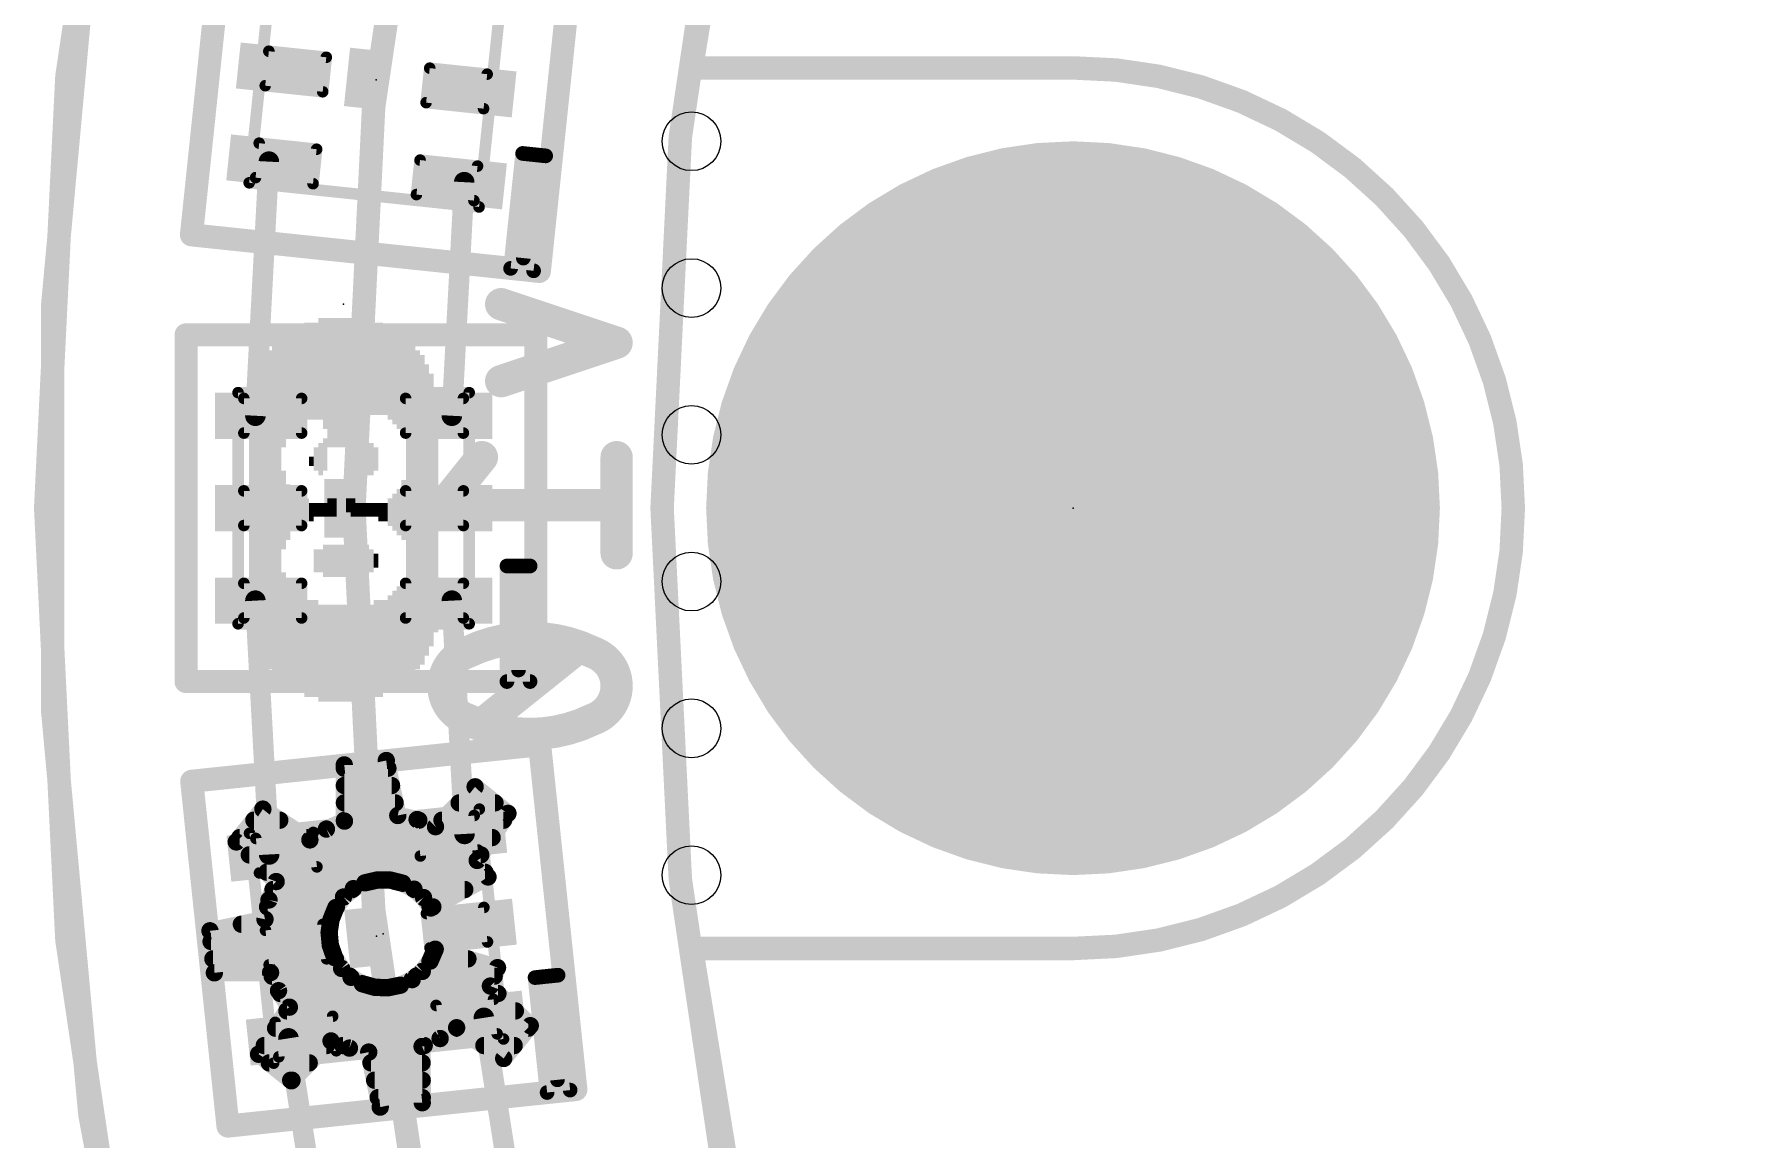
# Model space of a CAD drawing. Extents: x -10 to 92, y -62 to 76.
# Drawn here: x -0.1 to 14.6, y 32.64 to 42.2 of the extents above; entities that cross this region are included whole.
import ezdxf

# ---------------------------------------------------------------- set-up
doc = ezdxf.new("R2010")
doc.units = 0
for name, color, linetype in [('1', 12, 'CONTINUOUS'), ('16', 132, 'CONTINUOUS'), ('17', 110, 'CONTINUOUS'), ('20', 53, 'CONTINUOUS'), ('21', 41, 'CONTINUOUS'), ('22', 40, 'CONTINUOUS'), ('23', 53, 'CONTINUOUS'), ('24', 53, 'CONTINUOUS'), ('51', 53, 'CONTINUOUS')]:
    doc.layers.add(name, color=color, linetype=linetype)

# ---------------------------------------------------------------- blocks, each defined once
blk = doc.blocks.new('RECT')
blk.add_solid([(-0.5, -0.5), (0.5, -0.5), (-0.5, 0.5), (0.5, 0.5)])
blk = doc.blocks.new('ROUNDP')
at = {"const_width": 0.5}
blk.add_lwpolyline([(0, -0.25, 1), (0, 0.25, 1), (0, -0.25)], format="xyb", dxfattribs=at)

msp = doc.modelspace()

# ---------------------------------------------------------------- linework, layer by layer
at = {"layer": '1'}
for points, const_width in [([(38.1, 76.2, 2.4142), (76.2, 38.1)], 0.2032), ([(38.1, 73.533, 2.4142), (73.533, 38.1)], 0.2032), ([(1.9755, 41.0967, 1), (1.8867, 41.1014)], 0.0889), ([(3.6661, 40.919, 1), (3.5774, 40.9237)], 0.0889), ([(1.7701, 38.9024, 1), (1.8588, 38.8976)], 0.0889), ([(3.4701, 38.9024, 1), (3.5588, 38.8976)], 0.0889), ([(1.8588, 37.3024, 1), (1.7701, 37.2976)], 0.0889), ([(3.5588, 37.3024, 1), (3.4701, 37.2976)], 0.0889), ([(3.5799, 35.2787, 1), (3.6687, 35.2836)], 0.0889), ([(1.8892, 35.101, 1), (1.978, 35.1059)], 0.0889), ([(3.8355, 33.6968, 1), (3.7476, 33.683)], 0.0889), ([(2.1448, 33.5191, 1), (2.0569, 33.5053)], 0.0889)]:
    msp.add_lwpolyline(points, format="xyb", dxfattribs=dict(at, const_width=const_width))
at = {"layer": '1', "const_width": 0.1778}
for points in [[(1.8145, 38.9), (1.9311, 41.0991)], [(3.6218, 40.9214), (3.5145, 38.9)], [(1.9336, 35.1034), (1.8145, 37.3)], [(3.5145, 37.3), (3.6243, 35.2811)], [(3.7915, 33.6899), (4.1043, 31.6932)], [(2.1009, 33.5122), (2.4414, 31.3398)]]:
    msp.add_lwpolyline(points, dxfattribs=at)
at = {"layer": '16'}
for points, const_width in [([(38.1, 76.2, 0.4142), (0, 38.1)], 0.2032), ([(0, 38.1, 2.4142), (38.1, 76.2)], 0.2032), ([(3.9633, 39.9316, 1), (3.9191, 39.799)], 0.1397), ([(4.9624, 39.466, 1), (4.9182, 39.5985)], 0.1397), ([(4.9182, 39.466, 1), (4.9624, 39.5985)], 0.1397), ([(3.9191, 39.2655, 1), (3.9633, 39.133)], 0.1397), ([(3.8293, 38.4981, 1), (3.7202, 38.5854)], 0.1397), ([(5.0102, 38.5417, 1), (4.8705, 38.5417)], 0.1397), ([(3.4417, 38.1953, 1), (3.4417, 38.0556)], 0.1397), ([(3.3872, 38.1691, 1), (3.4962, 38.0818)], 0.1397), ([(4.9403, 38.0556, 1), (4.9403, 38.1953)], 0.1397), ([(0.0508, 38.1, 1), (-0.0508, 38.1)], 0.1016), ([(-0.0508, 38.1, 1), (0.0508, 38.1)], 0.1016), ([(4.8705, 37.7092, 1), (5.0102, 37.7092)], 0.1397), ([(4.191, 36.9786, 0.1139), (3.6498, 36.8537)], 0.2794), ([(4.191, 37.0485, 1), (4.191, 36.9088)], 0.1397), ([(4.7322, 36.8537, 0.1139), (4.191, 36.9786)], 0.2794), ([(4.191, 36.9088, 1), (4.191, 37.0485)], 0.1397), ([(3.6498, 36.8537, 0.3205), (3.4417, 36.5624)], 0.2794), ([(3.6192, 36.9165, 1), (3.6804, 36.791)], 0.1397), ([(3.6725, 36.7877, 1), (3.6272, 36.9198)], 0.1397), ([(4.6509, 36.8408, 1), (4.5636, 36.9499)], 0.1397), ([(4.9403, 36.5624, 0.3205), (4.7322, 36.8537)], 0.2794), ([(4.7548, 36.9198, 1), (4.7095, 36.7877)], 0.1397), ([(4.7016, 36.791, 1), (4.7628, 36.9165)], 0.1397), ([(3.3718, 36.5623, 1), (3.5116, 36.5624)], 0.1397), ([(3.4417, 36.5624, 0.3205), (3.6498, 36.271)], 0.2794), ([(3.5115, 36.5624, 1), (3.3719, 36.5623)], 0.1397), ([(4.7322, 36.2709, 0.3205), (4.9403, 36.5624)], 0.2794), ([(4.8705, 36.5624, 1), (5.0101, 36.5623)], 0.1397), ([(5.0101, 36.5623, 1), (4.8705, 36.5624)], 0.1397), ([(3.6498, 36.271, 0.1139), (4.191, 36.1461)], 0.2794), ([(3.6804, 36.3337, 1), (3.6192, 36.2082)], 0.1397), ([(3.6272, 36.2049, 1), (3.6725, 36.337)], 0.1397), ([(3.7311, 36.2839, 1), (3.8184, 36.1748)], 0.1397), ([(4.191, 36.1461, 0.1139), (4.7322, 36.271)], 0.2794), ([(4.7095, 36.337, 1), (4.7548, 36.2049)], 0.1397), ([(4.7628, 36.2082, 1), (4.7016, 36.3337)], 0.1397), ([(4.191, 36.2159, 1), (4.191, 36.0762)], 0.1397), ([(4.191, 36.0762, 1), (4.191, 36.2159)], 0.1397)]:
    msp.add_lwpolyline(points, format="xyb", dxfattribs=dict(at, const_width=const_width))
at = {"layer": '16', "const_width": 0.2794}
for points in [[(3.9412, 39.8653), (4.9403, 39.5323)], [(4.9403, 39.5323), (3.9412, 39.1993)], [(3.7747, 38.5417), (3.4417, 38.1255)], [(4.9403, 38.5417), (4.9403, 37.7092)], [(3.4417, 38.1255), (4.9403, 38.1255)], [(4.6073, 36.8954), (3.7747, 36.2293)]]:
    msp.add_lwpolyline(points, dxfattribs=at)
at = {"layer": '20'}
for points, const_width in [([(34.29, 70.612, 0.3492), (5.588, 41.91)], 0.2032), ([(8.7376, 62.3824, 0.359), (8.7376, 13.8176)], 0.2032), ([(5.588, 41.9608, 1), (5.588, 41.8592)], 0.1016), ([(5.5375, 41.9158, 1), (5.6385, 41.9042)], 0.1016), ([(12.7, 38.1, 0.4142), (8.89, 41.91)], 0.2032), ([(8.89, 41.9608, 1), (8.89, 41.8592)], 0.1016), ([(8.89, 41.8592, 1), (8.89, 41.9608)], 0.1016), ([(8.89, 34.29, 0.4142), (12.7, 38.1)], 0.2032), ([(12.7508, 38.1, 1), (12.6492, 38.1)], 0.1016), ([(12.6492, 38.1, 1), (12.7508, 38.1)], 0.1016), ([(5.588, 34.3408, 1), (5.588, 34.2392)], 0.1016), ([(5.588, 34.29, 0.3492), (34.29, 5.588)], 0.2032), ([(5.6385, 34.2958, 1), (5.5375, 34.2842)], 0.1016), ([(8.89, 34.3408, 1), (8.89, 34.2392)], 0.1016), ([(8.89, 34.2392, 1), (8.89, 34.3408)], 0.1016)]:
    msp.add_lwpolyline(points, format="xyb", dxfattribs=dict(at, const_width=const_width))
at = {"layer": '20', "const_width": 0.2032}
for points in [[(5.588, 41.91), (8.89, 41.91)], [(8.89, 34.29), (5.588, 34.29)]]:
    msp.add_lwpolyline(points, dxfattribs=at)
at = {"layer": '20'}
for centre in [(5.588, 41.275), (5.588, 40.005), (5.588, 38.735), (5.588, 37.465), (5.588, 36.195), (5.588, 34.925)]:
    msp.add_circle(centre, 0.254, dxfattribs=at)
at = {"layer": '21'}
for points, const_width in [([(38.1, 0, 1), (38.1, 76.2, 1), (38.1, 0)], 0.2032), ([(38.1, 5.334, 1), (38.1, 70.866, 1), (38.1, 5.334)], 0.2032), ([(4.1308, 41.2015, 1), (4.1242, 41.1383)], 0.0635), ([(4.1591, 41.1666, 1), (4.0959, 41.1732)], 0.0635), ([(4.2303, 41.191, 1), (4.2236, 41.1279)], 0.0635), ([(4.2585, 41.1561, 1), (4.1954, 41.1628)], 0.0635), ([(4.2236, 41.1279, 1), (4.2303, 41.191)], 0.0635), ([(4.358, 41.1457, 1), (4.2948, 41.1523)], 0.0635), ([(4.3231, 41.1174, 1), (4.3297, 41.1806)], 0.0635), ([(1.2664, 40.5154, 1), (1.256, 40.4159)], 0.1), ([(1.2115, 40.4709, 1), (1.3109, 40.4604)], 0.1), ([(4.1013, 40.2677, 1), (4.1645, 40.261)], 0.0635), ([(4.0282, 40.2251, 1), (4.0178, 40.1256)], 0.1), ([(4.0263, 40.2069, 1), (4.0197, 40.1438)], 0.0635), ([(3.9914, 40.1787, 1), (4.0546, 40.172)], 0.0635), ([(4.0178, 40.1256, 1), (4.0282, 40.2251)], 0.1), ([(4.1903, 40.1578, 1), (4.2535, 40.1511)], 0.0635), ([(4.2219, 40.1545, 1), (4.3213, 40.144)], 0.1), ([(4.2186, 40.1229, 1), (4.2252, 40.186)], 0.0635), ([(4.2664, 40.0995, 1), (4.2768, 40.199)], 0.1), ([(1.2145, 39.65, 1), (1.2145, 39.55)], 0.1), ([(1.2645, 39.6, 1), (1.1645, 39.6)], 0.1), ([(4.2915, 39.6, 1), (4.1915, 39.6)], 0.1), ([(4.2415, 39.55, 1), (4.2415, 39.65)], 0.1), ([(3.9915, 37.6318, 1), (3.9915, 37.5682)], 0.0635), ([(4.0232, 37.6, 1), (3.9597, 37.6)], 0.0635), ([(4.0915, 37.6318, 1), (4.0915, 37.5682)], 0.0635), ([(4.1232, 37.6, 1), (4.0597, 37.6)], 0.0635), ([(4.0915, 37.5682, 1), (4.0915, 37.6318)], 0.0635), ([(4.2232, 37.6, 1), (4.1597, 37.6)], 0.0635), ([(4.1915, 37.5682, 1), (4.1915, 37.6318)], 0.0635), ([(1.2145, 36.65, 1), (1.2145, 36.55)], 0.1), ([(1.1645, 36.6, 1), (1.2645, 36.6)], 0.1), ([(3.9915, 36.65, 1), (3.9915, 36.55)], 0.1), ([(3.9915, 36.6318, 1), (3.9915, 36.5682)], 0.0635), ([(3.9597, 36.6, 1), (4.0232, 36.6)], 0.0635), ([(3.9915, 36.55, 1), (3.9915, 36.65)], 0.1), ([(4.0597, 36.7, 1), (4.1232, 36.7)], 0.0635), ([(4.1597, 36.6, 1), (4.2232, 36.6)], 0.0635), ([(4.1915, 36.6, 1), (4.2915, 36.6)], 0.1), ([(4.1915, 36.5682, 1), (4.1915, 36.6318)], 0.0635), ([(4.2415, 36.55, 1), (4.2415, 36.65)], 0.1), ([(4.3239, 36.0585, 1), (4.2244, 36.0481)], 0.1), ([(4.2794, 36.0036, 1), (4.2689, 36.103)], 0.1), ([(1.3135, 35.7421, 1), (1.214, 35.7317)], 0.1), ([(1.2585, 35.7866, 1), (1.269, 35.6872)], 0.1), ([(4.3307, 34.0802, 1), (4.3373, 34.017)], 0.0635), ([(4.3656, 34.0519, 1), (4.3025, 34.0453)], 0.0635), ([(4.3373, 34.017, 1), (4.3307, 34.0802)], 0.0635), ([(4.4651, 34.0624, 1), (4.4019, 34.0557)], 0.0635), ([(4.4368, 34.0275, 1), (4.4302, 34.0906)], 0.0635), ([(4.2662, 34.0414, 1), (4.203, 34.0348)], 0.0635), ([(4.2313, 34.0697, 1), (4.2379, 34.0066)], 0.0635), ([(4.3339, 33.0933, 1), (4.3443, 32.9939)], 0.1), ([(4.3358, 33.0752, 1), (4.3424, 33.012)], 0.0635), ([(4.3443, 32.9939, 1), (4.3339, 33.0933)], 0.1), ([(4.3965, 33.1502, 1), (4.4597, 33.1568)], 0.0635), ([(4.5064, 33.0612, 1), (4.5696, 33.0678)], 0.0635), ([(4.538, 33.0645, 1), (4.6375, 33.075)], 0.1), ([(4.5413, 33.0329, 1), (4.5347, 33.0961)], 0.0635), ([(4.593, 33.02, 1), (4.5825, 33.1195)], 0.1), ([(4.3075, 33.0403, 1), (4.3707, 33.0469)], 0.0635), ([(1.5721, 32.8031, 1), (1.5825, 32.7036)], 0.1), ([(1.5276, 32.7481, 1), (1.627, 32.7586)], 0.1)]:
    msp.add_lwpolyline(points, format="xyb", dxfattribs=dict(at, const_width=const_width))
for points, const_width in [([(1.5748, 43.4492), (1.2612, 40.4656)], 0.2), ([(4.2716, 40.1492), (4.5852, 43.1328)], 0.2), ([(4.023, 40.1754), (4.1275, 41.1699)], 0.127), ([(4.1275, 41.1699), (4.227, 41.1594)], 0.127), ([(4.1329, 40.2644), (4.227, 41.1594)], 0.127), ([(4.3264, 41.149), (4.2219, 40.1545)], 0.127), ([(4.227, 41.1594), (4.3264, 41.149)], 0.127), ([(1.2612, 40.4656), (4.023, 40.1754)], 0.2), ([(4.023, 40.1754), (4.2716, 40.1492)], 0.2), ([(4.2219, 40.1545), (4.023, 40.1754)], 0.127), ([(4.2415, 39.6), (1.2145, 39.6)], 0.2), ([(1.2145, 39.6), (1.2145, 36.6)], 0.2), ([(4.2415, 36.6), (4.2415, 39.6)], 0.2), ([(3.9915, 36.6), (3.9915, 37.6)], 0.127), ([(3.9915, 37.6), (4.0915, 37.6)], 0.127), ([(4.0915, 36.7), (4.0915, 37.6)], 0.127), ([(4.0915, 37.6), (4.1915, 37.6)], 0.127), ([(4.1915, 37.6), (4.1915, 36.6)], 0.127), ([(1.2145, 36.6), (3.9915, 36.6)], 0.2), ([(3.9915, 36.6), (4.2415, 36.6)], 0.2), ([(4.1915, 36.6), (3.9915, 36.6)], 0.127), ([(4.2741, 36.0533), (1.2637, 35.7369)], 0.2), ([(4.5877, 33.0697), (4.2741, 36.0533)], 0.2), ([(1.2637, 35.7369), (1.5773, 32.7533)], 0.2), ([(4.2346, 34.0381), (4.334, 34.0486)], 0.127), ([(4.334, 34.0486), (4.4335, 34.059)], 0.127), ([(4.4281, 33.1535), (4.334, 34.0486)], 0.127), ([(4.4335, 34.059), (4.538, 33.0645)], 0.127), ([(4.3391, 33.0436), (4.2346, 34.0381)], 0.127), ([(1.5773, 32.7533), (4.3391, 33.0436)], 0.2), ([(4.3391, 33.0436), (4.5877, 33.0697)], 0.2), ([(4.538, 33.0645), (4.3391, 33.0436)], 0.127)]:
    msp.add_lwpolyline(points, dxfattribs=dict(at, const_width=const_width))
at = {"layer": '22', "const_width": 0.15}
for points in [[(2.5836, 35.8785), (2.9472, 35.9168)], [(2.5852, 35.3921), (2.5836, 35.8785)], [(2.5837, 35.85), (2.9611, 35.85)], [(2.9472, 35.9168), (3.0467, 35.4406)], [(2.5842, 35.7), (2.9925, 35.7)], [(3.3731, 35.3439), (3.7159, 35.6891)], [(3.7159, 35.6891), (4, 35.459)], [(2.5847, 35.55), (3.0238, 35.55)], [(3.5778, 35.55), (3.8876, 35.55)], [(1.6489, 35.2119), (1.879, 35.496)], [(1.8013, 35.4), (2.0257, 35.4)], [(1.879, 35.496), (2.2861, 35.2297)], [(2.4289, 35.3233), (2.5852, 35.3921)], [(2.5852, 35.4), (3.2289, 35.4)], [(3.0467, 35.4406), (3.2139, 35.4059)], [(3.2139, 35.4059), (3.3731, 35.3439)], [(3.4288, 35.4), (3.9614, 35.4)], [(4, 35.459), (3.7337, 35.0519)], [(1.6798, 35.25), (2.255, 35.25)], [(2.2861, 35.2297), (2.4289, 35.3233)], [(2.3171, 35.25), (3.8633, 35.25)], [(1.9941, 34.8691), (1.6489, 35.2119)], [(1.7616, 35.1), (3.7651, 35.1)], [(1.9126, 34.95), (3.8005, 34.95)], [(3.7337, 35.0519), (3.8273, 34.9091)], [(1.9322, 34.7099), (1.9941, 34.8691)], [(1.9672, 34.8), (2.653, 34.8)], [(2.6623, 34.8079), (2.5769, 34.7352)], [(2.7626, 34.8582), (2.6623, 34.8079)], [(2.872, 34.8832), (2.7626, 34.8582)], [(2.9822, 34.8818), (2.872, 34.8832)], [(3.089, 34.8547), (2.9822, 34.8818)], [(3.1865, 34.8034), (3.089, 34.8547)], [(3.2694, 34.7307), (3.1865, 34.8034)], [(3.1904, 34.8), (3.6264, 34.8)], [(3.8273, 34.9091), (3.333, 34.6407)], [(1.8974, 34.5427), (1.9322, 34.7099)], [(1.9197, 34.65), (2.5152, 34.65)], [(2.5111, 34.6443), (2.4689, 34.5403)], [(2.5769, 34.7352), (2.5111, 34.6443)], [(3.333, 34.6407), (3.2694, 34.7307)], [(3.3264, 34.65), (3.3501, 34.65)], [(1.4213, 34.4432), (1.8974, 34.5427)], [(1.6931, 34.5), (2.4629, 34.5)], [(2.4689, 34.5403), (2.4525, 34.4293)], [(1.4595, 34.0796), (1.4213, 34.4432)], [(1.431, 34.35), (2.46, 34.35)], [(2.4525, 34.4293), (2.463, 34.3176)], [(1.4468, 34.2), (2.5073, 34.2)], [(2.463, 34.3176), (2.4998, 34.2116)], [(2.4998, 34.2116), (2.5607, 34.1174)], [(3.3259, 34.1809), (3.3705, 34.2839)], [(3.3342, 34.2), (3.6535, 34.2)], [(3.3705, 34.2839), (3.9098, 34.1241)], [(1.9459, 34.0812), (1.4595, 34.0796)], [(2.0147, 33.9249), (1.9459, 34.0812)], [(1.9596, 34.05), (2.632, 34.05)], [(2.5607, 34.1174), (2.6423, 34.0403)], [(2.6423, 34.0403), (2.7398, 33.9848)], [(3.1711, 34.0206), (3.2582, 34.0914)], [(3.2073, 34.05), (3.881, 34.05)], [(3.2582, 34.0914), (3.3259, 34.1809)], [(3.9098, 34.1241), (3.8479, 33.9649)], [(2.1083, 33.7821), (2.0147, 33.9249)], [(2.031, 33.9), (3.9133, 33.9)], [(2.7398, 33.9848), (2.8477, 33.9541)], [(2.8477, 33.9541), (2.9599, 33.95)], [(2.9599, 33.95), (3.0698, 33.9726)], [(3.0698, 33.9726), (3.1711, 34.0206)], [(3.8479, 33.9649), (4.1931, 33.6221)], [(1.842, 33.375), (2.1083, 33.7821)], [(2.0873, 33.75), (4.0643, 33.75)], [(1.9892, 33.6), (3.5494, 33.6)], [(3.5559, 33.6043), (3.4131, 33.5107)], [(3.963, 33.338), (3.5559, 33.6043)], [(3.5625, 33.6), (4.1752, 33.6)], [(4.1931, 33.6221), (3.963, 33.338)], [(1.8911, 33.45), (2.4291, 33.45)], [(2.4689, 33.4901), (2.1261, 33.1449)], [(2.6281, 33.4281), (2.4689, 33.4901)], [(2.5719, 33.45), (3.2753, 33.45)], [(3.4131, 33.5107), (3.2568, 33.4419)], [(3.7918, 33.45), (4.0537, 33.45)], [(2.1261, 33.1449), (1.842, 33.375)], [(2.7953, 33.3934), (2.6281, 33.4281)], [(2.8948, 32.9172), (2.7953, 33.3934)], [(3.2568, 33.4419), (3.2584, 32.9555)], [(1.9346, 33.3), (2.2801, 33.3)], [(2.8148, 33.3), (3.2572, 33.3)], [(2.1199, 33.15), (2.1311, 33.15)], [(2.8462, 33.15), (3.2578, 33.15)], [(2.8775, 33), (3.2583, 33)], [(3.2584, 32.9555), (2.8948, 32.9172)]]:
    msp.add_lwpolyline(points, dxfattribs=at)
at = {"layer": '22', "const_width": 0.075}
for points in [[(2.6211, 35.8787, 1), (2.5461, 35.8784)], [(2.5797, 35.9158, 1), (2.5875, 35.8412)], [(2.5837, 35.8875, 1), (2.5837, 35.8125)], [(2.9839, 35.9244, 1), (2.9105, 35.9091)], [(2.9511, 35.8795, 1), (2.9433, 35.954)], [(2.9611, 35.8125, 1), (2.9611, 35.8875)], [(2.5842, 35.7375, 1), (2.5842, 35.6625)], [(2.9925, 35.6625, 1), (2.9925, 35.7375)], [(3.7395, 35.7182, 1), (3.6923, 35.6599)], [(3.7425, 35.6626, 1), (3.6893, 35.7155)], [(2.5847, 35.5875, 1), (2.5847, 35.5125)], [(3.0238, 35.5125, 1), (3.0238, 35.5875)], [(3.5778, 35.5875, 1), (3.5778, 35.5125)], [(3.8876, 35.5125, 1), (3.8876, 35.5875)], [(1.8013, 35.4375, 1), (1.8013, 35.3625)], [(1.8995, 35.5274, 1), (1.8585, 35.4646)], [(1.9082, 35.4724, 1), (1.8499, 35.5196)], [(2.0257, 35.3625, 1), (2.0257, 35.4375)], [(2.5852, 35.4375, 1), (2.5852, 35.3625)], [(2.6003, 35.3578, 1), (2.5701, 35.4265)], [(3.0543, 35.4774, 1), (3.0391, 35.4039)], [(3.01, 35.433, 1), (3.0834, 35.4483)], [(3.2275, 35.4408, 1), (3.2003, 35.3709)], [(3.2063, 35.3691, 1), (3.2215, 35.4426)], [(3.2289, 35.3625, 1), (3.2289, 35.4375)], [(3.4288, 35.4375, 1), (3.4288, 35.3625)], [(3.9614, 35.3625, 1), (3.9614, 35.4375)], [(4.0314, 35.4385, 1), (3.9686, 35.4795)], [(3.9764, 35.4298, 1), (4.0236, 35.4881)], [(1.6798, 35.2875, 1), (1.6798, 35.2125)], [(2.2655, 35.261, 1), (2.3066, 35.1983)], [(2.255, 35.2125, 1), (2.255, 35.2875)], [(2.2655, 35.1983, 1), (2.3066, 35.2611)], [(2.3171, 35.2875, 1), (2.3171, 35.2125)], [(2.4138, 35.3577, 1), (2.444, 35.289)], [(2.4495, 35.292, 1), (2.4083, 35.3547)], [(2.5477, 35.392, 1), (2.6227, 35.3923)], [(3.3465, 35.3704, 1), (3.3997, 35.3175)], [(3.3595, 35.309, 1), (3.3867, 35.3789)], [(3.8633, 35.2125, 1), (3.8633, 35.2875)], [(1.6754, 35.2385, 1), (1.6225, 35.1853)], [(1.6198, 35.2355, 1), (1.6781, 35.1883)], [(1.7616, 35.1375, 1), (1.7616, 35.0625)], [(3.7651, 35.0625, 1), (3.7651, 35.1375)], [(1.9126, 34.9875, 1), (1.9126, 34.9125)], [(3.765, 35.0725, 1), (3.7023, 35.0314)], [(3.7023, 35.0725, 1), (3.7651, 35.0314)], [(3.8005, 34.9125, 1), (3.8005, 34.9875)], [(1.9672, 34.8375, 1), (1.9672, 34.7625)], [(2.029, 34.8555, 1), (1.9591, 34.8827)], [(1.9676, 34.8425, 1), (2.0205, 34.8957)], [(2.6455, 34.8414, 1), (2.6791, 34.7744)], [(2.6866, 34.7793, 1), (2.638, 34.8365)], [(2.653, 34.7625, 1), (2.653, 34.8375)], [(2.7543, 34.8948, 1), (2.771, 34.8217)], [(2.7794, 34.8247, 1), (2.7458, 34.8917)], [(2.8725, 34.9207, 1), (2.8715, 34.8457)], [(2.8804, 34.8467, 1), (2.8636, 34.9198)], [(2.9914, 34.9181, 1), (2.973, 34.8455)], [(2.9817, 34.8443, 1), (2.9827, 34.9193)], [(3.1065, 34.8879, 1), (3.0715, 34.8215)], [(3.0798, 34.8183, 1), (3.0982, 34.891)], [(3.2113, 34.8316, 1), (3.1618, 34.7752)], [(3.1904, 34.8375, 1), (3.1904, 34.7625)], [(3.1691, 34.7702, 1), (3.204, 34.8365)], [(3.6264, 34.7625, 1), (3.6264, 34.8375)], [(3.796, 34.8886, 1), (3.8587, 34.9297)], [(3.8452, 34.8762, 1), (3.8094, 34.9421)], [(1.9197, 34.6875, 1), (1.9197, 34.6125)], [(1.8972, 34.7235, 1), (1.9671, 34.6963)], [(1.9689, 34.7023, 1), (1.8954, 34.7175)], [(2.4807, 34.6663, 1), (2.5415, 34.6223)], [(2.5459, 34.6302, 1), (2.4764, 34.6584)], [(2.5152, 34.6125, 1), (2.5152, 34.6875)], [(2.5526, 34.7638, 1), (2.6012, 34.7066)], [(2.6072, 34.7132, 1), (2.5465, 34.7572)], [(3.3, 34.7523, 1), (3.2388, 34.7091)], [(3.2447, 34.7025, 1), (3.2941, 34.7589)], [(3.3264, 34.6875, 1), (3.3264, 34.6125)], [(3.3151, 34.6736, 1), (3.3509, 34.6077)], [(3.3024, 34.619, 1), (3.3636, 34.6623)], [(3.3501, 34.6125, 1), (3.3501, 34.6875)], [(1.6931, 34.5375, 1), (1.6931, 34.4625)], [(1.8606, 34.5503, 1), (1.9341, 34.535)], [(1.905, 34.506, 1), (1.8897, 34.5794)], [(2.4341, 34.5545, 1), (2.5036, 34.5262)], [(2.506, 34.5349, 1), (2.4318, 34.5458)], [(2.4629, 34.4625, 1), (2.4629, 34.5375)], [(1.4585, 34.4471, 1), (1.384, 34.4393)], [(1.4136, 34.4799, 1), (1.4289, 34.4065)], [(1.431, 34.3875, 1), (1.431, 34.3125)], [(2.4899, 34.4328, 1), (2.4152, 34.4258)], [(2.4154, 34.4348, 1), (2.4896, 34.4239)], [(2.46, 34.3125, 1), (2.46, 34.3875)], [(1.4468, 34.2375, 1), (1.4468, 34.1625)], [(2.4985, 34.3299, 1), (2.4276, 34.3053)], [(2.4257, 34.3141, 1), (2.5004, 34.3211)], [(2.5313, 34.232, 1), (2.4683, 34.1913)], [(2.4644, 34.1993, 1), (2.5352, 34.2239)], [(2.5073, 34.1625, 1), (2.5073, 34.2375)], [(3.3342, 34.2375, 1), (3.3342, 34.1625)], [(3.3811, 34.3198, 1), (3.3598, 34.2479)], [(3.4049, 34.269, 1), (3.3361, 34.2987)], [(3.6535, 34.1625, 1), (3.6535, 34.2375)], [(1.4593, 34.1171, 1), (1.4596, 34.0421)], [(1.4222, 34.0757, 1), (1.4968, 34.0835)], [(1.9802, 34.0963, 1), (1.9115, 34.0661)], [(1.9596, 34.0875, 1), (1.9596, 34.0125)], [(1.946, 34.0437, 1), (1.9457, 34.1187)], [(2.5865, 34.1446, 1), (2.535, 34.0901)], [(2.5292, 34.097, 1), (2.5922, 34.1377)], [(2.6608, 34.0729, 1), (2.6237, 34.0077)], [(2.632, 34.0125, 1), (2.632, 34.0875)], [(3.2073, 34.0875, 1), (3.2073, 34.0125)], [(3.2283, 34.1141, 1), (3.2881, 34.0688)], [(3.2819, 34.0623, 1), (3.2345, 34.1205)], [(3.2915, 34.1958, 1), (3.3604, 34.166)], [(3.3558, 34.1582, 1), (3.296, 34.2035)], [(3.9448, 34.1105, 1), (3.8749, 34.1377)], [(3.881, 34.0125, 1), (3.881, 34.0875)], [(3.8992, 34.0881, 1), (3.9205, 34.16)], [(2.046, 33.9455, 1), (1.9833, 33.9043)], [(1.9803, 33.9098, 1), (2.049, 33.94)], [(2.031, 33.9375, 1), (2.031, 33.8625)], [(2.6165, 34.0131, 1), (2.668, 34.0676)], [(2.7501, 34.0209, 1), (2.7295, 33.9488)], [(2.7213, 33.9522, 1), (2.7583, 34.0174)], [(2.8491, 33.9916, 1), (2.8463, 33.9167)], [(2.8375, 33.9181, 1), (2.858, 33.9902)], [(2.9523, 33.9867, 1), (2.9674, 33.9132)], [(2.9585, 33.9125, 1), (2.9612, 33.9874)], [(3.0537, 34.0065, 1), (3.0858, 33.9387)], [(3.0773, 33.9358, 1), (3.0622, 34.0093)], [(3.1475, 34.0497, 1), (3.1948, 33.9915)], [(3.1872, 33.9867, 1), (3.1551, 34.0545)], [(3.8744, 33.9915, 1), (3.8215, 33.9383)], [(3.813, 33.9785, 1), (3.8829, 33.9513)], [(3.9133, 33.8625, 1), (3.9133, 33.9375)], [(2.0873, 33.7875, 1), (2.0873, 33.7125)], [(2.1397, 33.7615, 1), (2.0769, 33.8026)], [(2.077, 33.7615, 1), (2.1397, 33.8026)], [(4.0643, 33.7125, 1), (4.0643, 33.7875)], [(1.9892, 33.6375, 1), (1.9892, 33.5625)], [(3.5765, 33.6357, 1), (3.5354, 33.5729)], [(3.5625, 33.6375, 1), (3.5625, 33.5625)], [(3.5765, 33.573, 1), (3.5354, 33.6357)], [(3.5494, 33.5625, 1), (3.5494, 33.6375)], [(4.2222, 33.5985, 1), (4.1639, 33.6457)], [(4.1666, 33.5955, 1), (4.2195, 33.6487)], [(4.1752, 33.5625, 1), (4.1752, 33.6375)], [(1.8911, 33.4875, 1), (1.8911, 33.4125)], [(2.4291, 33.4125, 1), (2.4291, 33.4875)], [(2.4825, 33.525, 1), (2.4553, 33.4551)], [(2.4955, 33.4636, 1), (2.4423, 33.5165)], [(2.5719, 33.4875, 1), (2.5719, 33.4125)], [(3.2753, 33.4125, 1), (3.2753, 33.4875)], [(3.3925, 33.542, 1), (3.4337, 33.4793)], [(3.4282, 33.4763, 1), (3.398, 33.545)], [(3.7918, 33.4875, 1), (3.7918, 33.4125)], [(4.0537, 33.4125, 1), (4.0537, 33.4875)], [(1.8656, 33.4041, 1), (1.8184, 33.3459)], [(1.8106, 33.3955, 1), (1.8734, 33.3545)], [(2.6357, 33.4649, 1), (2.6205, 33.3914)], [(2.6145, 33.3932, 1), (2.6417, 33.4631)], [(2.832, 33.401, 1), (2.7586, 33.3857)], [(2.7877, 33.3566, 1), (2.803, 33.4301)], [(3.2943, 33.442, 1), (3.2193, 33.4417)], [(3.2417, 33.4762, 1), (3.2719, 33.4075)], [(3.9339, 33.3616, 1), (3.9921, 33.3144)], [(3.9425, 33.3066, 1), (3.9835, 33.3694)], [(1.9346, 33.3375, 1), (1.9346, 33.2625)], [(2.2801, 33.2625, 1), (2.2801, 33.3375)], [(2.8148, 33.3375, 1), (2.8148, 33.2625)], [(3.2572, 33.2625, 1), (3.2572, 33.3375)], [(2.1199, 33.1875, 1), (2.1199, 33.1125)], [(2.0995, 33.1714, 1), (2.1527, 33.1185)], [(2.1025, 33.1158, 1), (2.1497, 33.1741)], [(2.1311, 33.1125, 1), (2.1311, 33.1875)], [(2.8462, 33.1875, 1), (2.8462, 33.1125)], [(3.2578, 33.1125, 1), (3.2578, 33.1875)], [(2.8775, 33.0375, 1), (2.8775, 32.9625)], [(2.8909, 32.9545, 1), (2.8987, 32.88)], [(2.8581, 32.9096, 1), (2.9315, 32.9249)], [(3.2209, 32.9553, 1), (3.2959, 32.9556)], [(3.2623, 32.9182, 1), (3.2545, 32.9928)], [(3.2583, 32.9625, 1), (3.2583, 33.0375)]]:
    msp.add_lwpolyline(points, format="xyb", dxfattribs=at)
at = {"layer": '23'}
for p in [(2.86, 41.8059), (2.6645, 38.1), (8.89, 38.1), (2.8626, 34.3967)]:
    msp.add_point(p, dxfattribs=at)
at = {"layer": '24'}
for p in [(2.5781, 39.8653), (2.921, 34.417)]:
    msp.add_point(p, dxfattribs=at)
at = {"layer": '51', "const_width": 0.1}
for points in [[(1.761, 40.9159), (1.97, 42.9049)], [(3.9591, 42.6959), (3.75, 40.7068)], [(1.8996, 41.756), (1.9309, 42.0543)], [(1.9309, 42.0543), (2.4282, 42.0021)], [(2.4282, 42.0021), (2.3968, 41.7037)], [(3.3233, 41.908), (3.2919, 41.6096)], [(3.8205, 41.8557), (3.3233, 41.908)], [(3.7892, 41.5574), (3.8205, 41.8557)], [(2.3968, 41.7037), (1.8996, 41.756)], [(3.2919, 41.6096), (3.7892, 41.5574)], [(1.8473, 41.2587), (1.8159, 40.9604)], [(2.3446, 41.2065), (1.8473, 41.2587)], [(2.3132, 40.9081), (2.3446, 41.2065)], [(3.2396, 41.1124), (3.2083, 40.814)], [(3.7369, 41.0601), (3.2396, 41.1124)], [(3.7055, 40.7618), (3.7369, 41.0601)], [(3.75, 40.7068), (1.761, 40.9159)], [(1.8159, 40.9604), (2.3132, 40.9081)], [(3.2083, 40.814), (3.7055, 40.7618)], [(1.6645, 37.1), (1.6645, 39.1)], [(1.6645, 39.1), (3.6645, 39.1)], [(3.6645, 39.1), (3.6645, 37.1)], [(1.7145, 38.75), (1.7145, 39.05)], [(1.7145, 39.05), (2.2145, 39.05)], [(2.2145, 39.05), (2.2145, 38.75)], [(3.6145, 39.05), (3.1145, 39.05)], [(3.1145, 39.05), (3.1145, 38.75)], [(3.6145, 38.75), (3.6145, 39.05)], [(2.2145, 38.75), (1.7145, 38.75)], [(3.1145, 38.75), (3.6145, 38.75)], [(1.7145, 37.95), (1.7145, 38.25)], [(1.7145, 38.25), (2.2145, 38.25)], [(2.2145, 38.25), (2.2145, 37.95)], [(3.1145, 38.25), (3.1145, 37.95)], [(3.6145, 38.25), (3.1145, 38.25)], [(3.6145, 37.95), (3.6145, 38.25)], [(2.2145, 37.95), (1.7145, 37.95)], [(3.1145, 37.95), (3.6145, 37.95)], [(2.2145, 37.45), (1.7145, 37.45)], [(1.7145, 37.45), (1.7145, 37.15)], [(2.2145, 37.15), (2.2145, 37.45)], [(3.1145, 37.45), (3.1145, 37.15)], [(3.6145, 37.45), (3.1145, 37.45)], [(3.6145, 37.15), (3.6145, 37.45)], [(1.7145, 37.15), (2.2145, 37.15)], [(3.1145, 37.15), (3.6145, 37.15)], [(3.6645, 37.1), (1.6645, 37.1)], [(1.7635, 35.2867), (3.7526, 35.4957)], [(3.7081, 35.4408), (3.2108, 35.3885)], [(3.2108, 35.3885), (3.2422, 35.0902)], [(3.7394, 35.1424), (3.7081, 35.4408)], [(3.7526, 35.4957), (3.9616, 33.5067)], [(1.9726, 33.2976), (1.7635, 35.2867)], [(1.8185, 35.2422), (2.3157, 35.2944)], [(1.8498, 34.9438), (1.8185, 35.2422)], [(2.3157, 35.2944), (2.3471, 34.9961)], [(3.2422, 35.0902), (3.7394, 35.1424)], [(2.3471, 34.9961), (1.8498, 34.9438)], [(3.7917, 34.6452), (3.2944, 34.5929)], [(3.2944, 34.5929), (3.3258, 34.2945)], [(3.8231, 34.3468), (3.7917, 34.6452)], [(1.9021, 34.4466), (2.3994, 34.4988)], [(1.9335, 34.1482), (1.9021, 34.4466)], [(2.3994, 34.4988), (2.4307, 34.2005)], [(3.3258, 34.2945), (3.8231, 34.3468)], [(2.4307, 34.2005), (1.9335, 34.1482)], [(3.8753, 33.8495), (3.3781, 33.7973)], [(3.3781, 33.7973), (3.4094, 33.4989)], [(3.9067, 33.5512), (3.8753, 33.8495)], [(2.483, 33.7032), (1.9857, 33.6509)], [(1.9857, 33.6509), (2.0171, 33.3526)], [(2.5143, 33.4048), (2.483, 33.7032)], [(3.9616, 33.5067), (1.9726, 33.2976)], [(3.4094, 33.4989), (3.9067, 33.5512)], [(2.0171, 33.3526), (2.5143, 33.4048)]]:
    msp.add_lwpolyline(points, dxfattribs=at)
at = {"layer": '51', "const_width": 0.05}
for points in [[(1.9335, 42.0792, 1), (1.9283, 42.0295)], [(1.9558, 42.0517, 1), (1.9061, 42.057)], [(2.453, 41.9995, 1), (2.4033, 42.0047)], [(2.4256, 41.9772, 1), (2.4308, 42.0269)], [(3.3259, 41.9329, 1), (3.3206, 41.8831)], [(3.3481, 41.9054, 1), (3.2984, 41.9106)], [(3.8454, 41.8531, 1), (3.7957, 41.8583)], [(3.8179, 41.8309, 1), (3.8231, 41.8806)], [(1.9022, 41.7808, 1), (1.8969, 41.7311)], [(1.8747, 41.7586, 1), (1.9244, 41.7534)], [(2.372, 41.7063, 1), (2.4217, 41.7011)], [(2.3942, 41.6789, 1), (2.3994, 41.7286)], [(3.2945, 41.6345, 1), (3.2893, 41.5848)], [(3.267, 41.6123, 1), (3.3168, 41.607)], [(3.7643, 41.56, 1), (3.814, 41.5548)], [(3.7865, 41.5325, 1), (3.7918, 41.5822)], [(1.8499, 41.2836, 1), (1.8447, 41.2339)], [(1.8722, 41.2561, 1), (1.8224, 41.2613)], [(2.3694, 41.2038, 1), (2.3197, 41.2091)], [(2.3419, 41.1816, 1), (2.3472, 41.2313)], [(3.2422, 41.1372, 1), (3.237, 41.0875)], [(3.2645, 41.1098, 1), (3.2148, 41.115)], [(3.7618, 41.0575, 1), (3.712, 41.0627)], [(3.7343, 41.0353, 1), (3.7395, 41.085)], [(1.7636, 40.9407, 1), (1.7584, 40.891)], [(1.7361, 40.9185, 1), (1.7859, 40.9133)], [(1.8186, 40.9852, 1), (1.8133, 40.9355)], [(1.7911, 40.963, 1), (1.8408, 40.9577)], [(2.2883, 40.9107, 1), (2.3381, 40.9055)], [(2.3106, 40.8832, 1), (2.3158, 40.933)], [(3.2109, 40.8389, 1), (3.2057, 40.7892)], [(3.1834, 40.8166, 1), (3.2331, 40.8114)], [(3.6807, 40.7644, 1), (3.7304, 40.7591)], [(3.7029, 40.7369, 1), (3.7081, 40.7866)], [(3.7252, 40.7094, 1), (3.7749, 40.7042)], [(3.7474, 40.6819, 1), (3.7526, 40.7317)], [(1.6895, 39.1, 1), (1.6395, 39.1)], [(1.6645, 39.125, 1), (1.6645, 39.075)], [(3.6895, 39.1, 1), (3.6395, 39.1)], [(3.6645, 39.075, 1), (3.6645, 39.125)], [(1.7395, 39.05, 1), (1.6895, 39.05)], [(1.7145, 39.075, 1), (1.7145, 39.025)], [(2.2395, 39.05, 1), (2.1895, 39.05)], [(2.2145, 39.025, 1), (2.2145, 39.075)], [(3.1145, 39.075, 1), (3.1145, 39.025)], [(3.1395, 39.05, 1), (3.0895, 39.05)], [(3.6395, 39.05, 1), (3.5895, 39.05)], [(3.6145, 39.025, 1), (3.6145, 39.075)], [(1.7145, 38.775, 1), (1.7145, 38.725)], [(1.6895, 38.75, 1), (1.7395, 38.75)], [(2.1895, 38.75, 1), (2.2395, 38.75)], [(2.2145, 38.725, 1), (2.2145, 38.775)], [(3.1145, 38.775, 1), (3.1145, 38.725)], [(3.0895, 38.75, 1), (3.1395, 38.75)], [(3.5895, 38.75, 1), (3.6395, 38.75)], [(3.6145, 38.725, 1), (3.6145, 38.775)], [(1.7395, 38.25, 1), (1.6895, 38.25)], [(1.7145, 38.275, 1), (1.7145, 38.225)], [(2.2395, 38.25, 1), (2.1895, 38.25)], [(2.2145, 38.225, 1), (2.2145, 38.275)], [(3.1395, 38.25, 1), (3.0895, 38.25)], [(3.1145, 38.275, 1), (3.1145, 38.225)], [(3.6395, 38.25, 1), (3.5895, 38.25)], [(3.6145, 38.225, 1), (3.6145, 38.275)], [(1.7145, 37.975, 1), (1.7145, 37.925)], [(1.6895, 37.95, 1), (1.7395, 37.95)], [(2.1895, 37.95, 1), (2.2395, 37.95)], [(2.2145, 37.925, 1), (2.2145, 37.975)], [(3.1145, 37.975, 1), (3.1145, 37.925)], [(3.0895, 37.95, 1), (3.1395, 37.95)], [(3.5895, 37.95, 1), (3.6395, 37.95)], [(3.6145, 37.925, 1), (3.6145, 37.975)], [(1.7145, 37.475, 1), (1.7145, 37.425)], [(1.7395, 37.45, 1), (1.6895, 37.45)], [(2.2395, 37.45, 1), (2.1895, 37.45)], [(2.2145, 37.425, 1), (2.2145, 37.475)], [(3.1395, 37.45, 1), (3.0895, 37.45)], [(3.1145, 37.475, 1), (3.1145, 37.425)], [(3.6395, 37.45, 1), (3.5895, 37.45)], [(3.6145, 37.425, 1), (3.6145, 37.475)], [(1.7145, 37.175, 1), (1.7145, 37.125)], [(2.2145, 37.125, 1), (2.2145, 37.175)], [(3.1145, 37.175, 1), (3.1145, 37.125)], [(3.6145, 37.125, 1), (3.6145, 37.175)], [(1.6645, 37.125, 1), (1.6645, 37.075)], [(1.6395, 37.1, 1), (1.6895, 37.1)], [(1.6895, 37.15, 1), (1.7395, 37.15)], [(2.1895, 37.15, 1), (2.2395, 37.15)], [(3.0895, 37.15, 1), (3.1395, 37.15)], [(3.5895, 37.15, 1), (3.6395, 37.15)], [(3.6395, 37.1, 1), (3.6895, 37.1)], [(3.6645, 37.075, 1), (3.6645, 37.125)], [(3.2357, 35.3911, 1), (3.1859, 35.3859)], [(3.2082, 35.4134, 1), (3.2134, 35.3636)], [(3.7329, 35.4434, 1), (3.6832, 35.4382)], [(3.7107, 35.4159, 1), (3.7055, 35.4656)], [(3.7774, 35.4983, 1), (3.7277, 35.4931)], [(3.7552, 35.4709, 1), (3.75, 35.5206)], [(1.7609, 35.3115, 1), (1.7661, 35.2618)], [(1.7884, 35.2893, 1), (1.7387, 35.2841)], [(1.8433, 35.2448, 1), (1.7936, 35.2396)], [(1.8159, 35.267, 1), (1.8211, 35.2173)], [(2.3406, 35.2971, 1), (2.2909, 35.2918)], [(2.3184, 35.2696, 1), (2.3131, 35.3193)], [(3.7146, 35.1398, 1), (3.7643, 35.145)], [(3.742, 35.1176, 1), (3.7368, 35.1673)], [(1.8472, 34.9687, 1), (1.8525, 34.919)], [(2.3222, 34.9935, 1), (2.372, 34.9987)], [(2.3497, 34.9712, 1), (2.3445, 35.0209)], [(3.2396, 35.115, 1), (3.2448, 35.0653)], [(3.2173, 35.0875, 1), (3.267, 35.0928)], [(1.825, 34.9412, 1), (1.8747, 34.9464)], [(3.2918, 34.6178, 1), (3.297, 34.568)], [(3.3193, 34.5955, 1), (3.2696, 34.5903)], [(3.8166, 34.6478, 1), (3.7668, 34.6425)], [(3.7943, 34.6203, 1), (3.7891, 34.67)], [(1.927, 34.4492, 1), (1.8772, 34.4439)], [(1.8995, 34.4714, 1), (1.9047, 34.4217)], [(2.4242, 34.5014, 1), (2.3745, 34.4962)], [(2.402, 34.474, 1), (2.3968, 34.5237)], [(3.3232, 34.3194, 1), (3.3284, 34.2697)], [(3.3009, 34.2919, 1), (3.3507, 34.2972)], [(3.7982, 34.3442, 1), (3.8479, 34.3494)], [(3.8257, 34.3219, 1), (3.8204, 34.3717)], [(1.9308, 34.1731, 1), (1.9361, 34.1233)], [(1.9086, 34.1456, 1), (1.9583, 34.1508)], [(2.4059, 34.1978, 1), (2.4556, 34.2031)], [(2.4333, 34.1756, 1), (2.4281, 34.2253)], [(3.4029, 33.7999, 1), (3.3532, 33.7947)], [(3.3754, 33.8221, 1), (3.3807, 33.7724)], [(3.9002, 33.8522, 1), (3.8505, 33.8469)], [(3.8779, 33.8247, 1), (3.8727, 33.8744)], [(1.9831, 33.6758, 1), (1.9883, 33.6261)], [(2.0106, 33.6536, 1), (1.9609, 33.6483)], [(2.5079, 33.7058, 1), (2.4581, 33.7006)], [(2.4856, 33.6783, 1), (2.4804, 33.7281)], [(3.4068, 33.5238, 1), (3.412, 33.4741)], [(3.3846, 33.4963, 1), (3.4343, 33.5015)], [(3.8818, 33.5486, 1), (3.9315, 33.5538)], [(3.9093, 33.5263, 1), (3.9041, 33.576)], [(3.9368, 33.5041, 1), (3.9865, 33.5093)], [(3.9642, 33.4818, 1), (3.959, 33.5316)], [(2.0145, 33.3774, 1), (2.0197, 33.3277)], [(1.9922, 33.35, 1), (2.0419, 33.3552)], [(2.4895, 33.4022, 1), (2.5392, 33.4075)], [(2.517, 33.38, 1), (2.5117, 33.4297)], [(1.97, 33.3225, 1), (1.9752, 33.2728)], [(1.9477, 33.295, 1), (1.9975, 33.3002)]]:
    msp.add_lwpolyline(points, format="xyb", dxfattribs=at)

# ---------------------------------------------------------------- block references
at = {"layer": '1', "xscale": 0.7, "yscale": 0.4}
for p, rotation in [((2.0147, 41.8947), 354), ((3.7054, 41.717), 354), ((1.9311, 41.0991), 354), ((3.6218, 40.9214), 354), ((3.6243, 35.2811), 6), ((1.9336, 35.1034), 6), ((3.7079, 34.4855), 6), ((2.0172, 34.3078), 6), ((3.7915, 33.6899), 6), ((2.1009, 33.5122), 6)]:
    msp.add_blockref('RECT', p, dxfattribs=dict(at, rotation=rotation))
for p in [(1.8145, 38.9), (3.5145, 38.9), (1.8145, 38.1), (3.5145, 38.1), (1.8145, 37.3), (3.5145, 37.3)]:
    msp.add_blockref('RECT', p, dxfattribs=at)
at = {"layer": '17', "xscale": 6.35, "yscale": 6.35}
msp.add_blockref('ROUNDP', (8.89, 38.1), dxfattribs=at)
msp.add_blockref('ROUNDP', (8.89, 38.1), dxfattribs=at)
at = {"layer": '22', "yscale": 0.04, "rotation": 270}
for p, xscale in [((2.2581, 39.2853), 0.84), ((2.2981, 39.2853), 0.84), ((2.3381, 39.2853), 0.84), ((2.3781, 39.3053), 0.88), ((2.4181, 39.2653), 0.96), ((2.4581, 39.1853), 1.12), ((2.4981, 39.1853), 1.12), ((2.5381, 39.1853), 1.12), ((2.5781, 39.1853), 1.12), ((2.6181, 39.1853), 1.12), ((2.6581, 39.1853), 1.12), ((2.6981, 39.1053), 1.28), ((2.7381, 39.3053), 0.88), ((2.7781, 39.3253), 0.84), ((2.8181, 39.3053), 0.8), ((2.8581, 39.3053), 0.8), ((2.8981, 39.3053), 0.8), ((2.0581, 39.1053), 0.96), ((2.0981, 39.1853), 0.88), ((2.1381, 39.2053), 0.84), ((2.1781, 39.2453), 0.84), ((2.2181, 39.2653), 0.8), ((2.9381, 39.2853), 0.76), ((2.9781, 39.2653), 0.8), ((3.0181, 39.2253), 0.8), ((3.0581, 39.2053), 0.84), ((3.0981, 39.1453), 0.88), ((1.8981, 38.0853), 2.68), ((1.9381, 38.0853), 2.76), ((1.9781, 38.0853), 2.84), ((2.0181, 38.0853), 2.92), ((3.1381, 38.0853), 2.92), ((3.1781, 38.0853), 2.84), ((3.2181, 38.0853), 2.76), ((3.2581, 38.0853), 2.68), ((1.8181, 38.0853), 2.36), ((1.8581, 38.0853), 2.52), ((3.2981, 38.0853), 2.52), ((3.3381, 38.0853), 2.36), ((1.7781, 38.0853), 2.12), ((3.3781, 38.0853), 2.12), ((2.4181, 38.5653), 0.28), ((2.7381, 38.5453), 0.32), ((2.2981, 38.5053), 0.08), ((2.3381, 38.5253), 0.2), ((2.3781, 38.5253), 0.28), ((2.7781, 38.5253), 0.28), ((2.8181, 38.5253), 0.28), ((2.8581, 38.5253), 0.2), ((2.0581, 38.0853), 0.68), ((2.0981, 38.0653), 0.48), ((2.1381, 38.0853), 0.36), ((2.5781, 38.1653), 0.2), ((3.0581, 38.0653), 0.4), ((3.0981, 38.0853), 0.52), ((2.1781, 38.0853), 0.28), ((2.2181, 38.0653), 0.24), ((2.2581, 38.0853), 0.2), ((2.2981, 38.0653), 0.16), ((2.3381, 38.0853), 0.12), ((2.3781, 38.0853), 0.12), ((2.4181, 38.0853), 0.12), ((2.4581, 38.1053), 0.16), ((2.4981, 38.1053), 0.16), ((2.5381, 38.1253), 0.2), ((2.6181, 38.1253), 0.12), ((2.6581, 38.1053), 0.16), ((2.6981, 38.0853), 0.12), ((2.7381, 38.0853), 0.12), ((2.7781, 38.0853), 0.12), ((2.8181, 38.0853), 0.12), ((2.8581, 38.0853), 0.12), ((2.8981, 38.0653), 0.16), ((2.9381, 38.0653), 0.16), ((2.9781, 38.0653), 0.24), ((3.0181, 38.0653), 0.32), ((2.3381, 37.6453), 0.2), ((2.3781, 37.6453), 0.2), ((2.4181, 37.6453), 0.28), ((2.4581, 37.6453), 0.28), ((2.4981, 37.6453), 0.28), ((2.5381, 37.6453), 0.28), ((2.5781, 37.6453), 0.28), ((2.6181, 37.6453), 0.28), ((2.6581, 37.6453), 0.28), ((2.6981, 37.6453), 0.28), ((2.7381, 37.6453), 0.28), ((2.7781, 37.6453), 0.28), ((2.8181, 37.6453), 0.2), ((2.8581, 37.6453), 0.12), ((2.0581, 37.0653), 0.96), ((2.0981, 37.0053), 0.92), ((2.1381, 36.9653), 0.84), ((3.0181, 36.9653), 0.84), ((3.0581, 36.9853), 0.88), ((3.0981, 37.0253), 0.88), ((2.1781, 36.9253), 0.84), ((2.2181, 36.9253), 0.84), ((2.2581, 36.8853), 0.84), ((2.2981, 36.8853), 0.84), ((2.3381, 36.8853), 0.84), ((2.3781, 36.8453), 0.84), ((2.4181, 36.8453), 0.84), ((2.4581, 36.8453), 0.84), ((2.4981, 36.8453), 0.84), ((2.5381, 36.8453), 0.84), ((2.5781, 36.8453), 0.84), ((2.6181, 36.8453), 0.84), ((2.6581, 36.8453), 0.84), ((2.6981, 36.8453), 0.84), ((2.7381, 36.8453), 0.84), ((2.7781, 36.8453), 0.84), ((2.8181, 36.8653), 0.8), ((2.8581, 36.8853), 0.84), ((2.8981, 36.8853), 0.84), ((2.9381, 36.9053), 0.8), ((2.9781, 36.9253), 0.84)]:
    msp.add_blockref('RECT', p, dxfattribs=dict(at, xscale=xscale))
at = {"layer": '51', "xscale": 0.508, "yscale": 0.254}
for p, rotation in [((2.7337, 41.8191), 264), ((2.5375, 38.1), 270), ((2.7363, 34.3834), 276)]:
    msp.add_blockref('RECT', p, dxfattribs=dict(at, rotation=rotation))

doc.saveas('drawing.dxf')
